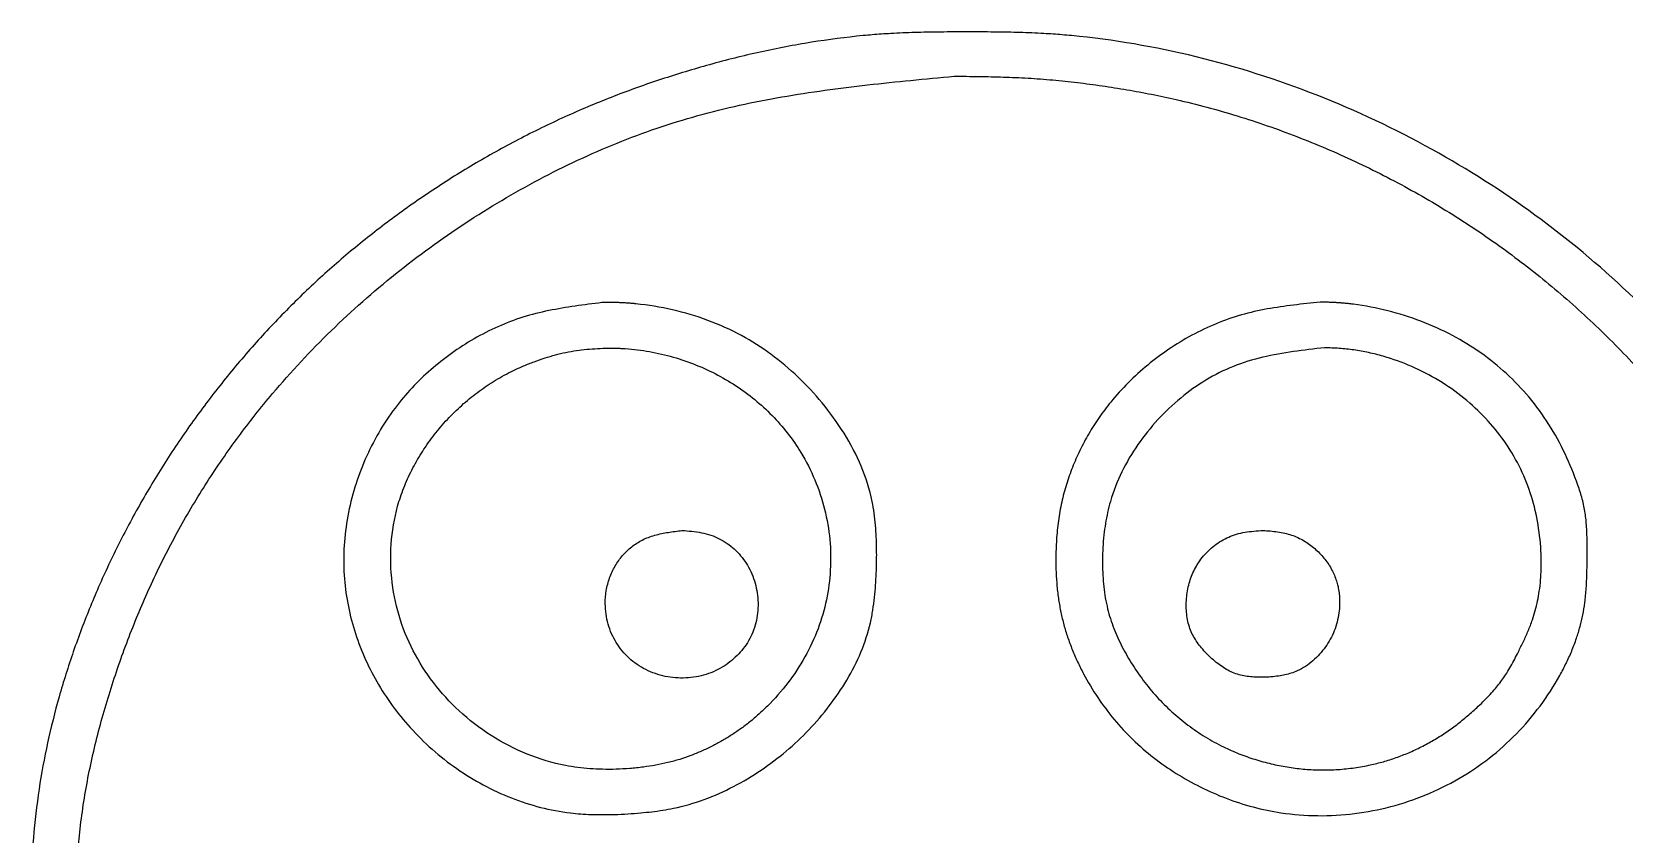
# Model space of a CAD drawing. Extents: x 12 to 196, y 92 to 248.
# Drawn here: x 63.3 to 130.3, y 214.4 to 248.1 of the extents above; entities that cross this region are included whole.
import ezdxf

# ---------------------------------------------------------------- set-up
doc = ezdxf.new("R2010")
doc.units = 0
doc.layers.get('0').update_dxf_attribs({"linetype": 'CONTINUOUS'})

msp = doc.modelspace()

# ---------------------------------------------------------------- linework, layer by layer
at = {"color": 7}
for p, q in [((102.682588, 248.144438), (102.682588, 248.144438)), ((102.128616, 246.276372), (102.128616, 246.276372)), ((87.299823, 236.744207), (87.299823, 236.744207)), ((117.532878, 236.760742), (117.532878, 236.760742)), ((87.567714, 234.833144), (87.567714, 234.833144)), ((117.719187, 234.844718), (117.719187, 234.844718)), ((90.66885, 227.153062), (90.66885, 227.153062)), ((115.12572, 227.153062), (115.12572, 227.153062))]:
    msp.add_line(p, q, dxfattribs=at)
for points, knots in [([(102.682588, 248.144438), (102.493711, 248.143243), (102.115957, 248.140854), (101.549327, 248.1357), (101.002432, 248.127706), (100.475322, 248.115829), (99.96809, 248.098842), (99.500489, 248.076401), (99.072605, 248.049049), (98.684353, 248.019084), (97.697612, 247.930502), (96.116884, 247.725632), (93.96009, 247.311304), (91.853982, 246.784843), (89.801433, 246.1637), (87.807673, 245.449812), (85.839084, 244.627116), (83.903541, 243.690775), (82.007315, 242.642156), (80.192122, 241.506275), (78.460513, 240.291361), (76.816075, 239.00274), (75.236523, 237.620496), (73.729739, 236.144905), (72.300068, 234.580701), (70.959066, 232.942805), (69.709215, 231.237467), (68.554669, 229.469503), (67.510995, 227.663062), (66.578537, 225.824945), (65.756698, 223.961488), (65.043222, 222.069062), (64.439226, 220.154289), (63.952853, 218.222912), (63.586515, 216.241143), (63.358467, 214.214147), (63.226341, 212.152692), (63.171038, 210.775861), (63.143364, 210.086895)], [0, 0, 0, 0, 0.56664, 1.133285, 1.699956, 2.207487, 2.714997, 3.222466, 3.611837, 4.001229, 4.39065, 6.583937, 8.779285, 10.975842, 13.0937, 15.210247, 17.326212, 19.49143, 21.657342, 23.823613, 25.912217, 28.000384, 30.088195, 32.205875, 34.323969, 36.44239, 38.553298, 40.663864, 42.773959, 44.808903, 46.844218, 48.880836, 50.873227, 52.864366, 54.85222, 56.914403, 58.979637, 61.048176, 61.048176, 61.048176, 61.048176]), ([(142.172202, 209.190058), (142.17337, 209.550344), (142.175706, 210.270708), (142.164666, 211.350938), (142.122318, 212.48752), (142.025636, 213.678597), (141.875164, 214.922154), (141.687536, 216.144088), (141.473443, 217.344607), (141.229516, 218.522445), (140.641735, 220.966745), (139.394288, 224.608126), (137.042335, 229.21099), (134.086159, 233.447823), (130.58982, 237.232862), (126.636298, 240.520436), (122.235523, 243.322138), (117.4492, 245.580933), (112.349216, 247.211396), (108.703431, 247.837706), (106.679487, 248.018893), (106.291604, 248.048917), (105.864052, 248.076406), (105.396696, 248.098879), (104.889618, 248.115822), (104.362608, 248.127632), (103.815778, 248.135629), (103.24918, 248.140814), (102.87145, 248.143226), (102.682588, 248.144432)], [0, 0, 0, 0, 1.080859, 2.161095, 3.240677, 4.492255, 5.744823, 6.997804, 8.200547, 9.402867, 10.605665, 15.741776, 20.902377, 26.065328, 31.191362, 36.314449, 41.44808, 46.802277, 52.147062, 57.465153, 57.854263, 58.243274, 58.63224, 59.13953, 59.646892, 60.154285, 60.720934, 61.287546, 61.854146, 61.854146, 61.854146, 61.854146]), ([(65.144275, 209.855374), (65.145705, 210.043061), (65.148565, 210.418435), (65.154451, 210.981486), (65.1633, 211.528889), (65.176179, 212.060599), (65.194144, 212.576536), (65.21645, 213.039513), (65.241794, 213.449493), (65.268252, 213.80654), (65.356071, 214.81108), (65.588744, 216.457319), (66.095744, 218.716042), (66.754408, 220.925101), (67.536102, 223.080917), (68.441376, 225.173815), (69.482781, 227.2166), (70.665098, 229.197556), (71.983345, 231.108386), (73.690461, 233.269206), (75.866837, 235.602604), (78.585582, 238.002483), (81.519444, 240.13496), (84.635515, 241.985258), (87.908861, 243.515387), (91.332004, 244.688852), (94.878622, 245.451887), (98.491275, 245.934163), (100.914407, 246.162136), (102.128628, 246.276372)], [0, 0, 0, 0, 0.563077, 1.126153, 1.689241, 2.205488, 2.721728, 3.237957, 3.595973, 3.95399, 4.312, 6.621061, 8.934501, 11.250746, 13.531964, 15.810215, 18.087238, 20.4059, 22.725937, 25.04651, 28.662091, 32.281919, 35.909449, 39.527328, 43.137664, 46.731002, 50.358602, 54.001241, 57.659877, 57.659877, 57.659877, 57.659877]), ([(102.128616, 246.276372), (102.474281, 246.273317), (103.165486, 246.267207), (104.201985, 246.246575), (105.240699, 246.202826), (106.280493, 246.124139), (107.320626, 246.013713), (108.361063, 245.874817), (109.401362, 245.71062), (110.440536, 245.518975), (111.995885, 245.187355), (114.05014, 244.636459), (116.56491, 243.76403), (119.018752, 242.715143), (121.399463, 241.497336), (123.694235, 240.114869), (125.877014, 238.582261), (127.937803, 236.907194), (129.868022, 235.098565), (131.733932, 233.082579), (133.504375, 230.850321), (135.140361, 228.396972), (136.548346, 225.835918), (137.7147, 223.184477), (138.664296, 220.472899), (139.426825, 217.705028), (140.024573, 214.899096), (140.340768, 212.039574), (140.272137, 209.914929), (140.086455, 208.57065), (140.042686, 207.98512), (140.094214, 207.475861), (140.235126, 207.065536), (140.401372, 206.743749), (140.672056, 206.352057), (141.089261, 205.931832), (141.648644, 205.506454), (142.283977, 205.058375), (142.943099, 204.519555), (143.624136, 203.897143), (144.319201, 203.225735), (145.046109, 202.522888), (145.800115, 201.783659), (146.532545, 201.046125), (147.239153, 200.306509), (147.920921, 199.566148), (149.019291, 198.329839), (150.489112, 196.557585), (152.254204, 194.193552), (153.882771, 191.760144), (155.371797, 189.26551), (156.719362, 186.717704), (157.938, 184.089526), (159.019661, 181.385941), (159.96502, 178.616037), (160.629081, 176.3016), (161.086188, 174.46993), (161.384768, 173.134234), (161.645763, 171.797617), (161.8664, 170.460312), (162.049244, 169.123342), (162.200823, 167.749253), (162.320263, 166.33939), (162.405253, 164.896214), (162.466312, 163.07485), (162.462489, 160.87208), (162.348499, 158.278134), (162.135482, 155.669209), (161.840144, 153.061399), (161.408457, 150.521669), (160.780819, 148.101988), (159.829729, 145.826944), (158.827625, 143.399042), (158.355664, 141.46099), (158.147047, 140.212968), (158.05245, 139.833709), (157.815586, 139.642703), (157.6332, 139.648546), (157.518828, 139.672554), (157.32123, 139.74931), (157.095803, 140.001747), (157.005113, 140.432018), (156.939297, 141.301226), (156.772121, 142.543793), (156.497176, 144.114148), (156.326892, 145.740862), (156.456373, 147.485794), (156.830073, 149.327875), (157.389259, 151.25242), (158.080195, 153.23214), (158.92766, 155.246974), (159.613922, 156.624681), (160.042897, 157.415754), (160.163228, 157.643424), (160.26676, 157.853901), (160.352273, 158.048689), (160.432452, 158.226091), (160.508382, 158.370735), (160.575897, 158.481267), (160.616174, 158.563521), (160.62833, 158.637938), (160.616575, 158.693929), (160.601715, 158.734011), (160.57916, 158.781501), (160.550061, 158.835727), (160.513892, 158.895881), (160.473501, 158.958423), (160.42949, 159.024279), (160.380146, 159.09237), (160.305345, 159.18372), (160.193967, 159.288636), (160.037956, 159.392581), (159.86714, 159.47001), (159.68671, 159.51903), (159.501736, 159.53644), (159.322128, 159.518382), (159.155359, 159.464708), (159.005257, 159.384872), (158.849907, 159.266788), (158.703118, 159.101264), (158.569805, 158.894066), (158.429913, 158.639623), (158.266617, 158.349287), (158.082665, 158.022648), (157.882929, 157.658475), (157.673767, 157.251847), (157.455581, 156.80232), (157.063036, 155.95884), (156.515986, 154.713438), (155.867403, 153.045395), (155.328966, 151.412703), (154.903666, 149.81936), (154.591133, 148.270948), (154.394939, 146.763009), (154.31329, 145.304364), (154.341984, 143.903504), (154.474861, 142.64493), (154.682402, 141.535335), (154.933832, 140.574366), (155.252922, 139.649935), (155.638866, 138.768163), (156.085388, 137.932905), (156.602607, 137.126104), (157.19105, 136.355408), (157.845093, 135.624245), (158.512137, 134.978902), (159.177142, 134.410664), (159.831274, 133.914042), (160.548379, 133.433855), (161.332182, 132.980721), (162.178749, 132.554853), (163.139734, 132.125241), (164.214035, 131.694789), (165.398975, 131.261353), (166.852711, 130.755422), (168.569593, 130.1608), (170.543616, 129.460645), (172.392623, 128.769731), (174.11272, 128.079858), (175.706074, 127.398708), (177.247643, 126.696278), (178.737081, 125.974393), (180.17169, 125.229843), (181.462313, 124.506793), (182.611815, 123.813896), (183.62428, 123.160715), (184.60499, 122.479839), (185.551304, 121.769658), (186.464338, 121.032742), (187.305832, 120.305), (188.079853, 119.593926), (188.773179, 118.8894), (189.310242, 118.255845), (189.705278, 117.712431), (189.989312, 117.283249), (190.265938, 116.829556), (190.536127, 116.352793), (190.79889, 115.852563), (191.029216, 115.379959), (191.231094, 114.937692), (191.395935, 114.523441), (191.521621, 114.118355), (191.60243, 113.724011), (191.650776, 113.345535), (191.676538, 112.963491), (191.684882, 112.579743), (191.671845, 112.195026), (191.635872, 111.833773), (191.579241, 111.497535), (191.503531, 111.188576), (191.331533, 110.682112), (190.934341, 110.022275), (190.240272, 109.310385), (189.356261, 108.621982), (188.32378, 107.945931), (187.14223, 107.313438), (185.847719, 106.743605), (184.437238, 106.235876), (182.914045, 105.793882), (181.549675, 105.474292), (180.359199, 105.238996), (179.347855, 105.07119), (178.294375, 104.932888), (177.198248, 104.832349), (176.061083, 104.764641), (174.695899, 104.71473), (173.103593, 104.685395), (171.284777, 104.677666), (169.430531, 104.680885), (167.540639, 104.680096), (165.615214, 104.690188), (163.729669, 104.726066), (161.884832, 104.800246), (160.080848, 104.901913), (157.876387, 105.052206), (155.272143, 105.255732), (152.26842, 105.512651), (149.823308, 105.727335), (147.935806, 105.889176), (146.606236, 106.001857), (145.31813, 106.11009), (144.071525, 106.21429), (142.866358, 106.313799), (141.789545, 106.400959), (140.841108, 106.475952), (140.021151, 106.539797), (139.296386, 106.595577), (138.666835, 106.643728), (138.132527, 106.685245), (137.624116, 106.72618), (137.141683, 106.767006), (136.685387, 106.808048), (136.288195, 106.846509), (135.949969, 106.881568), (135.670426, 106.912967), (134.820158, 107.01879), (133.407684, 107.283566), (131.497417, 107.913843), (129.770482, 108.832818), (128.310873, 110.042968), (127.112588, 111.438944), (126.051847, 113.13351), (125.21095, 115.121749), (124.621467, 117.356389), (124.342381, 119.160371), (124.202779, 120.492416), (124.13484, 121.344641), (124.082126, 122.274242), (124.048898, 123.281882), (124.037671, 124.367282), (124.047137, 125.485571), (124.074957, 126.636107), (124.116521, 127.818691), (124.148539, 128.606844), (124.164547, 129.000909)], [0, 0, 0, 0, 1.037031, 2.073692, 3.109994, 4.155493, 5.201411, 6.247513, 7.304169, 8.360637, 9.417198, 12.074605, 14.734801, 17.396149, 20.074022, 22.750747, 25.426746, 28.068694, 30.711317, 33.355579, 36.302724, 39.249069, 42.191776, 45.058853, 47.92896, 50.803134, 53.667084, 56.527467, 59.414827, 60.011889, 60.598771, 61.173691, 61.531571, 61.894185, 62.257146, 62.956194, 63.658473, 64.364126, 65.288224, 66.20984, 67.13142, 68.18729, 69.243263, 70.299151, 71.305417, 72.311778, 73.318326, 76.266492, 79.215791, 82.165441, 85.046766, 87.927691, 90.808245, 93.733595, 96.659346, 99.584955, 100.953995, 102.322488, 103.690465, 105.039018, 106.38808, 107.738226, 109.185857, 110.632345, 112.074773, 114.652501, 117.238375, 119.861982, 122.5042, 125.109071, 127.586895, 129.981474, 132.497304, 135.464668, 135.920829, 136.309062, 136.615564, 136.726818, 136.846339, 136.965898, 137.35836, 137.790039, 138.264059, 139.979353, 141.542965, 143.050248, 144.871786, 146.765219, 148.681434, 150.880052, 153.052426, 155.234455, 155.494, 155.752136, 156.006977, 156.197439, 156.390286, 156.590973, 156.68692, 156.778848, 156.864815, 156.906235, 156.949192, 156.992852, 157.063858, 157.133734, 157.20336, 157.287199, 157.371338, 157.455529, 157.641158, 157.827821, 158.015501, 158.201365, 158.386238, 158.569893, 158.738814, 158.908552, 159.07762, 159.321664, 159.567595, 159.815562, 160.192688, 160.566932, 160.940183, 161.438674, 161.938545, 162.43913, 164.229688, 166.018236, 167.806259, 169.38439, 170.962909, 172.541792, 173.942102, 175.341894, 176.74081, 177.733487, 178.725904, 179.718056, 180.664209, 181.610541, 182.556507, 183.536181, 184.51629, 185.496811, 186.318279, 187.139096, 187.959273, 188.905771, 189.853169, 190.800994, 192.062904, 193.324291, 194.585873, 196.680646, 198.77511, 200.869288, 202.601773, 204.334491, 206.067356, 207.683474, 209.299457, 210.915584, 212.120648, 213.325479, 214.529597, 215.701546, 216.874188, 218.048828, 219.038606, 220.026676, 221.012493, 221.526716, 222.041406, 222.556042, 223.120551, 223.685125, 224.250886, 224.697598, 225.143352, 225.587609, 225.96798, 226.349459, 226.731431, 227.116232, 227.50053, 227.885533, 228.204452, 228.522716, 228.838809, 229.806712, 230.798573, 231.807569, 233.163097, 234.49624, 235.823357, 237.402931, 238.989827, 240.57886, 241.605248, 242.629937, 243.653825, 244.792108, 245.931316, 247.070958, 248.890185, 250.708767, 252.527381, 254.452929, 256.378442, 258.303673, 260.110239, 261.917075, 263.724051, 266.738876, 269.753492, 272.7681, 274.102433, 275.436773, 276.771109, 277.980369, 279.18963, 280.39891, 281.221372, 282.043821, 282.866226, 283.402095, 283.937991, 284.473982, 284.93226, 285.390459, 285.848386, 286.129397, 286.41057, 286.692262, 288.699966, 290.710261, 292.705793, 294.529846, 296.365369, 298.202594, 300.506464, 302.812033, 305.119315, 305.975537, 306.829941, 307.683799, 308.76862, 309.854177, 310.93995, 312.123444, 313.306686, 314.489854, 314.489854, 314.489854, 314.489854]), ([(87.299823, 236.744207), (86.925631, 236.697817), (86.178896, 236.605242), (85.066956, 236.422553), (83.973795, 236.151233), (82.919456, 235.749427), (81.912909, 235.23367), (80.969104, 234.623363), (80.093545, 233.93349), (79.295944, 233.166538), (78.284537, 231.967103), (77.255863, 230.186917), (76.515409, 227.77957), (76.350307, 225.306832), (76.800922, 222.922957), (77.760299, 220.741841), (79.213513, 218.741202), (81.134719, 217.050626), (83.438, 215.800808), (85.270377, 215.32289), (86.409808, 215.217219), (86.842058, 215.194758), (87.316308, 215.186377), (87.832303, 215.193514), (88.389499, 215.219703), (88.913924, 215.260145), (89.405419, 215.310302), (89.8633, 215.372259), (90.607361, 215.505825), (91.621832, 215.799955), (92.857275, 216.349859), (94.009566, 217.039347), (95.070579, 217.841937), (96.03095, 218.747076), (96.888358, 219.751155), (97.634141, 220.841174), (98.234021, 222.012983), (98.564643, 223.0176), (98.711619, 223.797459), (98.779524, 224.331499), (98.827953, 224.911583), (98.861143, 225.536175), (98.871794, 226.20489), (98.856568, 226.818894), (98.821107, 227.377388), (98.766452, 227.879227), (98.625782, 228.720498), (98.257059, 229.878239), (97.523675, 231.265871), (96.611949, 232.517292), (95.580605, 233.632315), (94.445061, 234.591121), (93.173904, 235.402305), (91.773611, 236.030494), (90.277675, 236.471836), (89.198039, 236.648658), (88.576534, 236.708567), (88.417699, 236.72174), (88.258613, 236.732615), (88.099252, 236.741025), (87.939643, 236.746789), (87.779836, 236.749684), (87.619893, 236.749592), (87.45985, 236.747453), (87.353167, 236.745278), (87.299823, 236.74419)], [0, 0, 0, 0, 1.131134, 2.257284, 3.378873, 4.503808, 5.63407, 6.765857, 7.870369, 8.973301, 10.079419, 12.56963, 15.079324, 17.57539, 19.926433, 22.287851, 24.667302, 27.290103, 29.897695, 32.464673, 32.897578, 33.330214, 33.7628, 34.320359, 34.878031, 35.435957, 35.898102, 36.360019, 36.821753, 38.165274, 39.515847, 40.868216, 42.184922, 43.499523, 44.819405, 46.138682, 47.452992, 48.756617, 49.293844, 49.83208, 50.370898, 51.039857, 51.708136, 52.376787, 52.881877, 53.38662, 53.890499, 55.439313, 57.004625, 58.580495, 60.071314, 61.551306, 63.026825, 64.580442, 66.139266, 67.693652, 67.85311, 68.012454, 68.171772, 68.331464, 68.491181, 68.650889, 68.810936, 68.970988, 69.131053, 69.131053, 69.131053, 69.131053]), ([(117.532878, 236.760742), (117.159908, 236.72301), (116.415597, 236.647712), (115.306206, 236.491782), (114.210303, 236.248268), (113.146468, 235.874428), (112.124134, 235.384495), (111.161865, 234.798148), (110.26587, 234.130548), (109.4455, 233.387657), (108.769847, 232.64044), (108.224314, 231.914701), (107.788563, 231.231816), (107.413135, 230.529329), (107.097762, 229.813016), (106.842593, 229.088046), (106.642949, 228.335166), (106.505673, 227.557628), (106.426784, 226.761108), (106.403109, 226.034829), (106.413659, 225.382571), (106.450848, 224.805705), (106.518095, 224.245106), (106.616371, 223.702547), (106.742587, 223.179349), (106.901398, 222.655608), (107.094338, 222.133768), (107.320602, 221.615332), (107.662144, 220.934527), (108.155729, 220.111761), (108.847942, 219.186545), (109.634598, 218.336826), (110.510654, 217.576359), (111.462987, 216.909668), (112.486914, 216.335397), (113.572285, 215.859251), (114.710796, 215.492601), (115.997714, 215.223931), (117.430062, 215.110591), (118.984322, 215.200439), (120.513709, 215.495668), (121.989797, 215.98997), (123.385806, 216.674841), (124.671127, 217.539198), (125.818957, 218.570573), (126.814661, 219.740393), (127.47477, 220.761927), (127.888754, 221.552682), (128.125402, 222.075017), (128.321134, 222.592895), (128.475928, 223.104048), (128.593397, 223.604979), (128.684051, 224.146126), (128.738646, 224.726577), (128.763202, 225.343335), (128.769238, 225.903749), (128.772758, 226.407181), (128.768243, 226.853565), (128.75198, 227.249434), (128.724947, 227.594332), (128.689888, 227.887792), (128.638872, 228.18293), (128.567701, 228.478109), (128.480022, 228.773426), (128.263207, 229.41532), (127.865821, 230.386376), (127.184644, 231.630617), (126.35879, 232.772306), (125.389905, 233.781799), (124.305481, 234.651742), (123.098448, 235.394131), (121.784226, 235.989952), (120.385247, 236.428558), (119.37399, 236.620197), (118.787719, 236.693328), (118.632285, 236.710565), (118.476394, 236.725482), (118.320037, 236.737865), (118.163245, 236.747541), (118.006055, 236.754361), (117.848522, 236.758174), (117.690706, 236.759969), (117.585487, 236.76048), (117.532875, 236.760736)], [0, 0, 0, 0, 1.124589, 2.244261, 3.359284, 4.486422, 5.619065, 6.754302, 7.861671, 8.966359, 10.069348, 10.878308, 11.687565, 12.497137, 13.265449, 14.033372, 14.800532, 15.599529, 16.399356, 17.199802, 17.77816, 18.35583, 18.933213, 19.47102, 20.009065, 20.546948, 21.11196, 21.677172, 22.243025, 23.396169, 24.550209, 25.703577, 26.863308, 28.023735, 29.185097, 30.379694, 31.573482, 32.766901, 34.316253, 35.869145, 37.423696, 38.975416, 40.525475, 42.07469, 43.607169, 45.140274, 46.670386, 47.244217, 47.81707, 48.389618, 48.903819, 49.418211, 49.932142, 50.548667, 51.165818, 51.783432, 52.22995, 52.676143, 53.122536, 53.418255, 53.713806, 54.008873, 54.316245, 54.624136, 54.932742, 56.348689, 57.765061, 59.178703, 60.562993, 61.949927, 63.338378, 64.803432, 66.267219, 67.726894, 67.88332, 68.039683, 68.196033, 68.353111, 68.510202, 68.66728, 68.825093, 68.982916, 69.140753, 69.140753, 69.140753, 69.140753]), ([(87.567714, 234.833144), (87.589478, 234.83305), (87.633007, 234.832862), (87.698298, 234.832391), (87.763776, 234.831546), (87.829435, 234.830107), (87.895268, 234.828078), (87.961291, 234.825633), (88.027496, 234.822645), (88.093897, 234.819418), (88.478937, 234.797809), (89.181686, 234.71935), (90.185914, 234.501533), (91.15418, 234.183645), (92.074844, 233.770072), (92.938826, 233.267888), (93.742271, 232.678695), (94.475132, 232.007795), (95.128352, 231.262347), (95.751825, 230.362982), (96.295611, 229.292713), (96.705957, 228.054938), (96.925574, 226.777481), (96.948726, 225.49092), (96.78253, 224.224958), (96.425911, 222.987348), (95.875146, 221.810231), (95.15279, 220.717811), (94.465572, 219.937194), (93.907699, 219.410815), (93.527985, 219.088622), (93.141153, 218.794801), (92.749012, 218.528647), (92.353811, 218.288751), (91.938327, 218.064332), (91.50296, 217.857442), (91.047825, 217.6715), (90.573034, 217.509261), (90.07901, 217.374798), (89.567835, 217.267516), (89.033422, 217.184291), (88.477253, 217.125214), (87.900492, 217.093822), (87.342237, 217.092422), (86.803899, 217.117868), (86.286594, 217.169612), (85.38825, 217.312405), (84.130878, 217.690482), (82.615425, 218.478534), (81.286412, 219.504323), (80.179456, 220.716605), (79.317392, 222.069347), (78.711595, 223.56349), (78.404473, 225.156415), (78.400385, 226.784122), (78.658098, 228.120842), (79.028689, 229.140485), (79.383831, 229.879397), (79.810391, 230.590671), (80.30326, 231.270262), (80.860967, 231.911287), (81.470141, 232.497294), (82.125359, 233.024121), (82.820276, 233.48835), (83.45131, 233.832602), (83.998619, 234.081479), (84.449597, 234.25992), (84.898411, 234.413793), (85.343013, 234.545863), (85.782883, 234.653228), (86.226454, 234.734105), (86.672839, 234.784149), (87.119726, 234.81375), (87.418222, 234.826753), (87.567589, 234.83326)], [0, 0, 0, 0, 0.065295, 0.130587, 0.195879, 0.261742, 0.327608, 0.39347, 0.459947, 0.526422, 0.592907, 1.616897, 2.643401, 3.670497, 4.668508, 5.665855, 6.662968, 7.651711, 8.640713, 9.630229, 10.927702, 12.227629, 13.528089, 14.801191, 16.073528, 17.344597, 18.649907, 19.956674, 21.260955, 21.759442, 22.256972, 22.754155, 23.216018, 23.678156, 24.140502, 24.632096, 25.123516, 25.614664, 26.136404, 26.658474, 27.1808, 27.758338, 28.335638, 28.912873, 29.432347, 29.951835, 30.471658, 32.16004, 33.86212, 35.569445, 37.169646, 38.763747, 40.356777, 41.977675, 43.60006, 45.212327, 46.031463, 46.849648, 47.667918, 48.516419, 49.364873, 50.213619, 51.048895, 51.883839, 52.717555, 53.202173, 53.686837, 54.171959, 54.625104, 55.077808, 55.52967, 55.976731, 56.424536, 56.873058, 56.873058, 56.873058, 56.873058]), ([(117.719187, 234.844718), (117.822103, 234.840851), (118.027878, 234.833117), (118.336285, 234.817152), (118.64542, 234.792373), (118.954601, 234.754259), (119.263436, 234.703839), (119.572015, 234.642145), (119.880098, 234.57015), (120.187371, 234.487618), (120.798957, 234.301449), (121.695544, 233.94438), (122.819334, 233.313698), (123.834972, 232.547906), (124.722932, 231.664643), (125.469474, 230.684854), (126.068062, 229.60709), (126.494656, 228.448408), (126.756052, 227.240182), (126.839596, 226.261065), (126.84062, 225.534965), (126.815924, 225.063219), (126.764759, 224.613137), (126.688446, 224.186015), (126.591013, 223.782801), (126.461509, 223.362268), (126.294034, 222.928107), (126.092628, 222.480627), (125.898358, 222.085557), (125.722412, 221.737991), (125.561627, 221.439958), (125.395996, 221.162178), (125.223627, 220.906565), (125.048108, 220.671602), (124.849886, 220.429857), (124.627699, 220.183273), (124.381644, 219.932647), (124.068975, 219.635505), (123.685811, 219.296542), (123.22334, 218.927569), (122.74244, 218.586958), (122.242927, 218.278558), (121.726956, 218.003307), (121.200423, 217.764162), (120.665933, 217.561325), (120.126099, 217.394083), (119.53451, 217.250429), (118.89102, 217.140842), (118.197642, 217.076073), (117.505446, 217.063395), (116.818413, 217.101712), (116.139989, 217.188488), (115.460288, 217.324247), (114.782829, 217.509703), (114.111994, 217.747328), (113.409705, 218.057429), (112.687311, 218.454606), (111.95945, 218.94948), (111.277589, 219.513547), (110.649406, 220.143716), (110.079013, 220.834183), (109.577571, 221.566549), (109.144868, 222.331397), (108.794972, 223.125956), (108.579962, 223.831746), (108.466909, 224.427104), (108.408926, 224.900788), (108.375996, 225.394664), (108.366266, 225.907053), (108.383269, 226.436673), (108.426419, 226.948113), (108.493059, 227.440302), (108.582886, 227.911873), (108.770022, 228.651363), (109.153638, 229.633416), (109.838318, 230.788452), (110.679349, 231.829619), (111.64084, 232.745629), (112.705287, 233.509562), (113.870095, 234.097353), (115.119678, 234.469551), (116.410241, 234.693326), (117.281377, 234.794081), (117.719187, 234.844718)], [0, 0, 0, 0, 0.308963, 0.617758, 0.926405, 1.239128, 1.552035, 1.864965, 2.183009, 2.501026, 2.819258, 4.100723, 5.386586, 6.674347, 7.904523, 9.132588, 10.357798, 11.588963, 12.822892, 14.055779, 14.528725, 15.00058, 15.47214, 15.886706, 16.301457, 16.715839, 17.20587, 17.696402, 18.187551, 18.526522, 18.865055, 19.203278, 19.496289, 19.789548, 20.082813, 20.433856, 20.784926, 21.136213, 21.72772, 22.319059, 22.91024, 23.494537, 24.079017, 24.663472, 25.228222, 25.792963, 26.357806, 27.053429, 27.749264, 28.445058, 29.128414, 29.811761, 30.495201, 31.206157, 31.917088, 32.628255, 33.507097, 34.386341, 35.264904, 36.157915, 37.051659, 37.947907, 38.817337, 39.684362, 40.547539, 41.023864, 41.500887, 41.978307, 42.508204, 43.037691, 43.567278, 44.047267, 44.527127, 45.006604, 46.334486, 47.672209, 49.019822, 50.337284, 51.64474, 52.936957, 54.231743, 55.540306, 56.862409, 56.862409, 56.862409, 56.862409]), ([(90.66885, 227.153062), (90.475942, 227.128679), (90.093119, 227.080291), (89.52888, 226.966854), (89.004111, 226.773081), (88.546749, 226.474921), (88.16193, 226.10385), (87.844058, 225.661753), (87.612068, 225.161469), (87.473076, 224.62218), (87.432204, 224.107595), (87.466691, 223.634128), (87.556142, 223.208849), (87.701841, 222.803554), (87.901204, 222.426019), (88.147537, 222.082013), (88.440264, 221.772232), (88.776169, 221.504613), (89.14929, 221.283929), (89.681528, 221.059631), (90.397213, 220.914325), (91.271256, 220.954419), (92.089106, 221.20696), (92.789067, 221.654403), (93.341235, 222.240535), (93.733307, 222.961648), (93.903571, 223.781651), (93.855392, 224.629581), (93.644915, 225.298748), (93.383155, 225.775502), (93.149488, 226.094341), (92.878602, 226.376221), (92.57581, 226.617443), (92.248021, 226.814402), (91.886843, 226.96807), (91.495488, 227.065214), (91.084183, 227.120109), (90.807658, 227.142049), (90.66885, 227.153062)], [0, 0, 0, 0, 0.583277, 1.1575, 1.723573, 2.24967, 2.783372, 3.318805, 3.874041, 4.427825, 4.981024, 5.414858, 5.847951, 6.280748, 6.702645, 7.124735, 7.546243, 7.977222, 8.408901, 8.842585, 9.705393, 10.574194, 11.442288, 12.241683, 13.039929, 13.833883, 14.672975, 15.517818, 16.356833, 16.752262, 17.145607, 17.539181, 17.921596, 18.303687, 18.683074, 19.094656, 19.509082, 19.926791, 19.926791, 19.926791, 19.926791]), ([(115.12572, 227.153062), (114.99955, 227.144522), (114.748063, 227.127501), (114.373465, 227.083909), (114.015475, 227.005715), (113.681476, 226.880718), (113.373593, 226.719298), (113.081677, 226.519955), (112.810571, 226.285579), (112.566172, 226.017633), (112.365805, 225.735357), (112.208115, 225.445816), (112.087472, 225.156324), (111.994316, 224.850805), (111.930496, 224.531879), (111.897398, 224.202115), (111.895266, 223.876129), (111.921019, 223.556935), (111.978204, 223.248441), (112.070973, 222.956683), (112.201098, 222.687718), (112.357186, 222.440928), (112.540464, 222.201985), (112.746623, 221.970755), (112.976287, 221.749899), (113.215554, 221.55223), (113.461297, 221.376608), (113.714144, 221.228675), (113.979451, 221.113313), (114.255602, 221.038832), (114.535698, 220.995893), (114.831668, 220.974342), (115.140996, 220.968672), (115.462538, 220.983155), (115.766541, 221.017616), (116.052117, 221.069524), (116.317234, 221.139848), (116.610878, 221.250124), (116.921075, 221.422468), (117.234348, 221.663732), (117.513862, 221.941657), (117.760012, 222.246172), (117.967998, 222.573965), (118.134407, 222.924686), (118.253758, 223.29498), (118.327543, 223.678186), (118.354228, 224.026359), (118.349662, 224.333509), (118.32377, 224.597631), (118.274869, 224.85177), (118.203074, 225.093785), (118.112044, 225.322604), (117.997242, 225.551089), (117.857461, 225.776363), (117.692505, 225.995707), (117.508732, 226.201337), (117.307986, 226.392368), (117.090464, 226.566194), (116.85391, 226.721881), (116.59867, 226.855319), (116.327215, 226.964132), (116.041018, 227.046796), (115.742299, 227.09995), (115.4347, 227.131987), (115.228819, 227.14603), (115.12572, 227.153062)], [0, 0, 0, 0, 0.379359, 0.756152, 1.130544, 1.475493, 1.822726, 2.171008, 2.533705, 2.895392, 3.256422, 3.56939, 3.882612, 4.195691, 4.526114, 4.856739, 5.188436, 5.502785, 5.816101, 6.127739, 6.418172, 6.709963, 7.002307, 7.320673, 7.638451, 7.957236, 8.250946, 8.543719, 8.834542, 9.115994, 9.399219, 9.683442, 10.005699, 10.326846, 10.648336, 10.92281, 11.196941, 11.470107, 11.861867, 12.256396, 12.652777, 13.041736, 13.428783, 13.814693, 14.20314, 14.592731, 14.982804, 15.248495, 15.513446, 15.777946, 16.02363, 16.269668, 16.515772, 16.789813, 17.063869, 17.338088, 17.616248, 17.894255, 18.172314, 18.464529, 18.756776, 19.048249, 19.3566, 19.665655, 19.975662, 19.975662, 19.975662, 19.975662])]:
    msp.add_open_spline(points, degree=3, knots=knots, dxfattribs=at)

doc.saveas('drawing.dxf')
